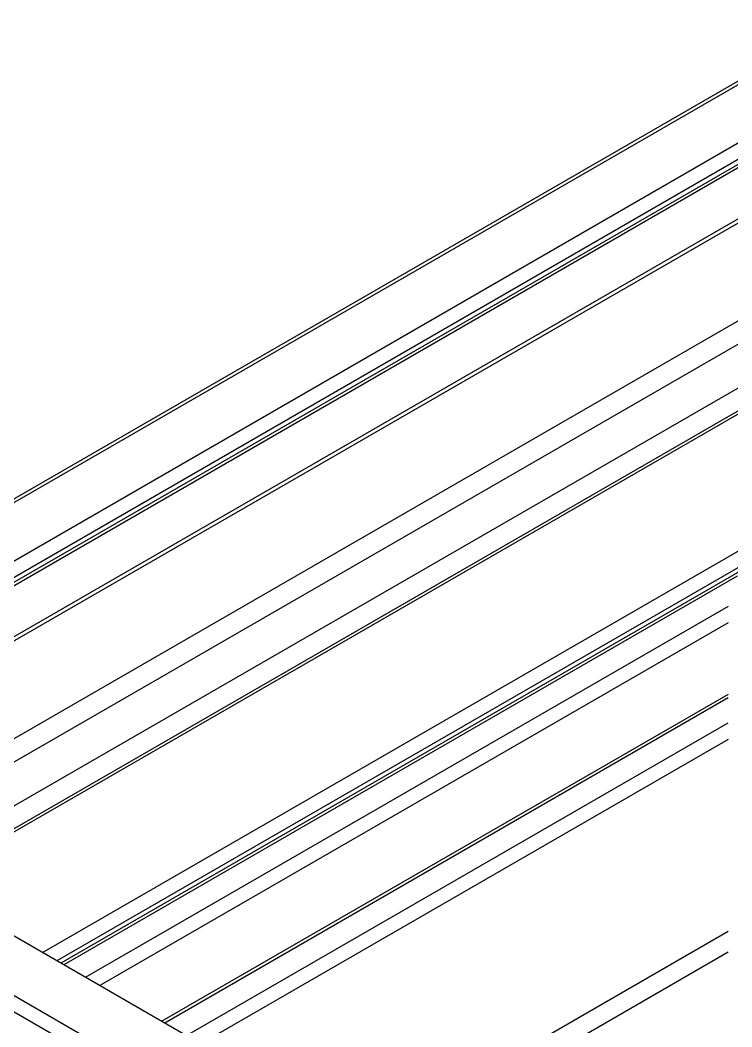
# Model space of a CAD drawing. Extents: x 0 to 8.27, y -9.61 to 0.
# Drawn here: x 0.797 to 1.494, y -3.02 to -2.033 of the extents above; entities that cross this region are included whole.
import ezdxf

# ---------------------------------------------------------------- set-up
doc = ezdxf.new("R2010")
doc.units = 0
doc.header["$LTSCALE"] = 0.5
doc.header["$MEASUREMENT"] = 0
doc.layers.add('End Cap', color=92, linetype='CONTINUOUS')
doc.layers.add('Housing', color=150, linetype='CONTINUOUS')

msp = doc.modelspace()

# ---------------------------------------------------------------- linework, layer by layer
at = {"layer": 'End Cap', "transparency": 16777216}
for p, q in [((2.24708, -3.77125), (0.42274, -2.71808)), ((0.37399, -2.74823), (2.19659, -3.8004)), ((2.18965, -3.81257), (0.36704, -2.7604))]:
    msp.add_line(p, q, dxfattribs=at)
at = {"layer": 'Housing', "transparency": 16777216}
for p, q in [((1.90918, -1.8566), (0.41781, -2.71755)), ((1.90918, -1.85998), (0.42274, -2.71808)), ((0.47224, -2.74666), (1.91031, -1.91648)), ((1.91307, -1.93121), (0.48638, -2.75482)), ((1.91415, -1.93537), (0.49053, -2.75721)), ((1.91499, -1.93827), (0.49345, -2.7589)), ((0.59819, -2.74824), (1.93369, -1.97727)), ((1.93526, -1.98058), (0.60184, -2.75035)), ((0.62736, -2.83134), (1.58021, -2.28127)), ((0.64289, -2.84517), (1.58021, -2.30407)), ((1.57304, -2.35155), (0.68043, -2.86684)), ((0.6996, -2.87791), (1.57029, -2.37527)), ((1.57021, -2.37861), (0.70245, -2.87955)), ((0.81878, -2.94671), (1.60996, -2.48997)), ((1.50694, -2.56577), (0.83292, -2.95488)), ((1.50216, -2.57279), (0.83661, -2.95701)), ((1.49928, -2.57784), (0.83954, -2.9587)), ((0.86075, -2.97094), (1.49083, -2.60721)), ((1.49071, -2.6236), (0.8749, -2.97911)), ((1.49071, -2.6937), (0.93561, -3.01415)), ((1.49071, -2.69708), (0.93854, -3.01584)), ((0.95975, -3.02809), (1.49071, -2.72157)), ((1.49071, -2.7379), (0.97389, -3.03626)), ((1.13655, -3.13016), (1.49071, -2.9257)), ((1.15413, -3.14031), (1.49071, -2.946))]:
    msp.add_line(p, q, dxfattribs=at)

doc.saveas('drawing.dxf')
